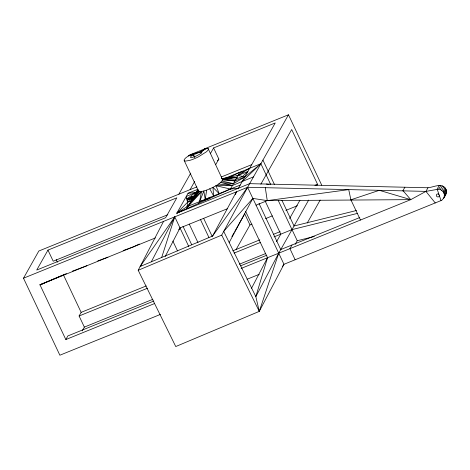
<?xml version="1.0" encoding="UTF-8"?>
<svg xmlns="http://www.w3.org/2000/svg" width="470" height="470" viewBox="0 0 470 470"><rect width="100%" height="100%" fill="white"/><g stroke="black" fill="none" stroke-linecap="round" stroke-linejoin="round"><path stroke-width="0.7" d="M439.38 195.673L438.774 194.263A1.569 1.481 29.4 0 0 436.542 194.604A1.569 1.481 29.4 0 0 437.194 196.754A1.569 1.481 29.4 0 0 439.315 196.037L439.38 195.673L441.001 200.596L283.974 264.293L282.3 266.66M210.39 153.631L213.597 147.944L275.226 122.946L240.229 185.057L230.423 189.046L186.901 208.657L187.542 202.282L186.267 196.466L188.041 193.264L197.817 189.316L186.901 208.657L176.808 213.21L186.267 196.466L197.306 191.801M196.53 193.346L192.982 197.988L187.542 202.282L176.808 213.21L187.125 206.641L199.597 201.624L209.743 198.405L210.437 197.212L204.667 200.014L205.202 199.333L206.683 190.127C212.375 187.577 219.038 185.251 222.727 179.951L208.157 148.608L205.954 148.356L190.039 154.806L186.161 157.532A16.009 3.19 -25.3 0 0 184.322 160.781L198.692 191.372L201.46 191.596L206.683 190.127M187.125 206.641L190.426 202.517L201.46 191.596L199.597 201.624L198.51 203.439M441.001 200.596L442.346 199.803L444.138 197.329L444.367 194.251L442.975 191.39L440.331 189.528L438.751 189.134L425.932 191.384L247.602 187.289L23.5 278.211L59.872 355.214L160.499 314.383M443.416 198.687C445.143 195.826 447.845 192.089 445.654 188.746C441.812 182.395 433.381 187.33 427.97 187.765L249.641 183.664L176.808 213.21M245.698 211.529L267.518 257.725L255.833 296.605L259.276 311.381L175.751 346.543L138.198 270.285L163.56 221.376M161.627 257.625L174.764 216.834L188.74 246.427M235.476 194.598L236.392 191.836L212.558 236.046L140.172 266.519L174.764 216.834L151.305 261.831M321.715 185.145L288.474 114.786L247.602 187.289L221.722 235.118L259.276 311.381L278.722 253.177L308.649 200.085M192.318 155.358A6.269 1.251 -25.3 0 0 191.596 157.532A6.269 1.251 -25.3 0 0 199.168 154.466A6.269 1.251 -25.3 0 0 201.207 151.751L202.188 151.082M165.164 256.573L180.01 227.944L227.421 208.715M251.509 288.292L267.518 257.725M259.276 311.381L283.974 264.293L247.602 187.289L212.558 236.046M278.722 253.177L255.833 296.605L223.691 231.358L252.848 198.405L267.254 200.631L410.768 199.644L425.932 191.384L427.97 187.765M229.184 242.502L252.848 198.405M270.802 184.733L260.879 163.719L239.882 172.255L230.423 189.046L199.597 201.624L203.839 191.055L205.202 199.333M155.435 237.914L39.956 284.779L65.829 339.557L67.862 335.933L153.849 301.041M201.354 151.452L200.901 151.787L201.26 151.64M444.032 193.258L446.071 189.627M444.367 194.251L446.406 190.626L445.014 187.771L442.975 191.39M444.461 195.814L446.5 192.189M444.138 197.329L446.177 193.699M23.5 278.211L38.822 251.015L196.859 186.89M82.25 330.839L84.353 327.096L152.85 299.302M194.128 195.949L190.99 197.212L190.374 198.305L187.119 200.343L192.982 197.988L198.71 190.086M260.862 184.181L291.682 129.514L317.555 184.293L316.845 185.556M276.583 241.633L280.796 234.154L265.209 201.154M291.976 245.011L289.931 248.636L295.131 259.769M295.142 244.459L297.252 240.722L314.318 236.492M439.186 185.527L437.147 189.151L438.957 194.439M438.751 189.134L440.795 185.515M440.331 189.528L442.37 185.909M441.771 190.297L443.809 186.678M443.615 192.365L445.654 188.746M47.964 250.105L36.725 270.05L165.599 217.751L176.838 197.805L47.964 250.105L53.216 261.214L167.843 214.702M84.353 327.096L79.101 315.987L81.146 312.362L146.252 285.942M178.876 194.18L190.755 173.119M190.086 189.633L194.715 181.426M215.636 164.741L218.844 159.06L213.597 147.944M231.892 236.575L234.031 232.785M234.742 231.522L244.717 213.838L249.975 224.948L236.075 249.582M289.608 218.526L299.936 200.208M307.21 223.056L320.17 200.079M402.837 190.855L404.882 187.23M240.229 185.057L238.437 188.212L230.423 189.046L215.959 185.715L219.208 193.646L212.951 187.36L213.609 195.925L209.79 188.864M178.77 229.736L180.01 227.944M187.542 202.282L191.449 200.708L198.493 190.632L198.692 191.372L190.426 202.517L199.703 191.701M217.528 160.811L218.844 159.06M197.424 192.189L198.751 190.45M191.449 200.708L198.692 191.372M198.792 190.274L194.016 196.184L186.802 198.892L198.264 190.614M140.172 266.519L141.106 265.409M188.388 206.166L201.46 191.596M444.385 196.172L445.454 195.062M188.041 193.264L196.031 192.512L198.528 190.074M242.279 181.467L260.879 163.719L244.841 176.932L233.508 183.653L220.694 182.454L232.491 185.48L253.465 176.879M196.031 192.512L198.058 190.673M201.207 151.751L203.163 150.406M205.954 148.356C200.672 152.08 194.627 154.9 188.253 155.94M191.496 197.183L193.822 196.495L190.374 198.305L186.802 198.892M236.745 175.997L249.676 168.266M207.147 148.279L200.52 151.822L190.039 154.806L193.311 154.748L194.927 157.174M139.296 244.024L133.38 246.868L123.14 250.545M228.867 177.507L239.882 172.255L243.883 171.856M39.956 284.779L66.47 273.634M200.996 151.61L200.52 151.822L201.137 153.132M39.997 284.932L61.776 275.602M63.098 275.032L65.077 274.186M138.198 270.285L221.722 235.118M222.727 179.951L235.041 180.932L244.841 176.932L238.09 175.451L221.746 178.671M204.432 148.873L288.474 114.786M221.241 176.996L251.714 164.635M224.954 178.306L239.882 172.255M238.09 175.451L247.89 171.468L242.596 176.45L236.063 179.111L222.527 179.205L235.041 180.932M256.05 205.179L267.254 200.631L348.728 189.61L350.879 199.797L360.472 220.042M314.918 185.362L317.555 184.293M249.975 224.948L252.008 224.125M265.55 218.632L272.324 215.883M285.866 210.39L297.375 205.719M232.721 250.857L259.81 239.864M273.358 234.371L280.126 231.628M79.101 315.987L147.598 288.192M234.066 253.107L260.48 242.397M274.022 236.898L291.999 229.607L357.423 213.404M239.312 264.222L265.726 253.506M359.803 217.516L280.766 249.552L259.029 203.528M240.44 265.908L266.854 255.198M65.829 339.557L154.671 303.502M241.104 268.441L410.768 199.644L403.172 190.861M247.032 279.274L259.223 274.333M72.339 271.184L86.885 265.738M97.748 260.95L107.924 257.196M350.879 199.797L379.308 190.315L410.768 199.644M190.99 197.212L193.382 196.431M356.454 210.501L294.044 225.982L281.888 200.243M222.527 179.205L237.08 177.278L221.781 178.806M192.982 197.988L190.374 198.305L193.517 197.042L192.254 197.124M42.089 283.915L42.47 283.874M222.222 178.806L237.08 177.278M215.959 185.715L232.491 185.48L218.597 184.04M266.331 184.046L269.216 184.451M222.099 181.056L233.508 183.653M184.322 160.781L185.339 161.11L189.475 160.464A12.226 2.438 -25.3 0 0 198.587 156.768L206.324 151.857A16.009 3.19 -25.3 0 0 208.157 148.608M425.932 191.384L435.255 202.958M262.924 160.094L274.404 184.405M278.287 200.572L297.252 240.722M193.311 154.748L194.545 157.368M203.751 218.568L212.164 236.387M200.461 219.555L208.88 237.374M189.257 224.096L197.982 242.579M182.989 226.299L191.719 244.776M172.86 241.069L177.537 250.968M56.194 259.569L57.44 262.207M63.368 274.744L81.146 312.362M265.297 187.695L267.254 200.631"/></g></svg>
